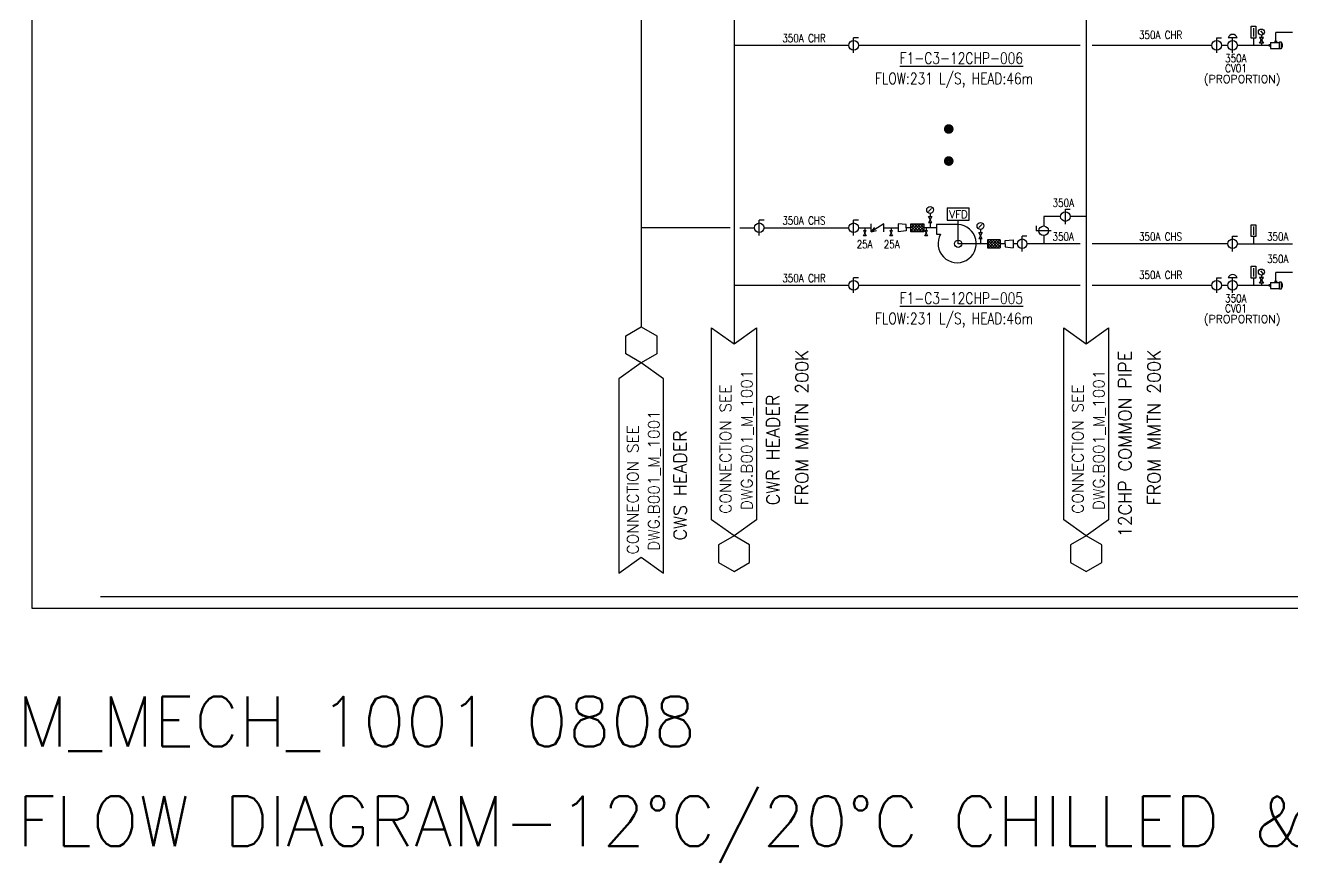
# Model space of a CAD drawing. Header units: millimetres. Extents: x 29 to 762, y -2577 to -1931.
# Drawn here: x 29.3 to 410.6, y -2576.9 to -2324.9 of the extents above; entities that cross this region are included whole.
import ezdxf
from ezdxf.enums import TextEntityAlignment as Align

# ---------------------------------------------------------------- set-up
doc = ezdxf.new("R2010")
doc.units = ezdxf.units.MM
for name, color, linetype in [('M-HVAC-VALVE-FUTURE', 8, 'Continuous'), ('M-P-TXT2.5', 7, 'Continuous'), ('TXT3', 246, 'Continuous'), ('TXT4', 16, 'Continuous')]:
    doc.layers.add(name, color=color, linetype=linetype)
doc.styles.add('AA-TXT', font='simplex.shx', dxfattribs={"width": 0.8, "bigfont": 'chineset.shx'})
doc.styles.add('LK-TXT2-P', font='romans.shx', dxfattribs={"width": 0.8, "bigfont": 'chineset.shx'})
doc.styles.add('LK-TXT3-P', font='romans.shx', dxfattribs={"bigfont": 'chineset.shx'})

# ---------------------------------------------------------------- blocks, each defined once
blk = doc.blocks.new('A$Cfc6db952')
for p, q in [((-3.43, 11.23), (3.43, 11.23)), ((-3.43, 11.23), (-3.43, 7.39)), ((3.43, 7.39), (3.43, 11.23)), ((-6.76, 6), (-6.76, 3)), ((0, 6), (-6.76, 6)), ((-3.43, 7.39), (3.43, 7.39)), ((0, 0), (0, 7.39)), ((-6.76, 3), (-5.5, 3))]:
    blk.add_line(p, q)
blk.add_circle((0, 0), 1.12)
blk.add_arc((-0.32, 0.05), 5.96, 150.3127, 86.8785)
at = {"style": 'AA-TXT'}
blk.add_text('VFD', height=2.4, dxfattribs=at).set_placement((-2.81, 8.04))
blk = doc.blocks.new('THERMOMETER')
for p, q in [((-0.38, 1.13), (-0.38, 3.01)), ((-0.38, 3.01), (0.38, 3.01)), ((0, 2.72), (0, 1.41)), ((0.38, 3.01), (0.38, 1.13)), ((0.38, 1.13), (-0.38, 1.13)), ((0, 1.13), (0, 0))]:
    blk.add_line(p, q)
blk = doc.blocks.new('PG-69')
h = blk.add_hatch(color=256)
h.dxf.hatch_style = 1
edge = h.paths.add_edge_path()
edge.add_arc((0, 1.06), 0.15, 0, 360)
for p, q in [((-0.22, 3.02), (0.28, 2.46)), ((0, 2.12), (0, 1.65)), ((0, 0.47), (0, 0))]:
    blk.add_line(p, q)
blk.add_lwpolyline([(0.4, 1.65), (-0.4, 1.65), (0.4, 0.47), (-0.4, 0.47)], close=True)
for centre, radius in [((0, 2.76), 0.642), ((0, 1.06), 0.15)]:
    blk.add_circle(centre, radius)
blk = doc.blocks.new('A$C24027b19')
for p, q in [((-42183.9, -4.5), (-42183.9, 4.5)), ((-42183.9, 0), (-42180.3, 0)), ((-42180.3, 10.6), (-42180.3, -10.6)), ((-42180.3, 10.6), (-42148.6, 10.6)), ((-42167, 14.2), (-42157.6, 14.2)), ((-42162.3, 14.2), (-42162.3, 10.6)), ((-42180.3, -10.6), (-42148.6, -10.6))]:
    blk.add_line(p, q)
blk.add_lwpolyline([(-42148.6, 12.8), (-42143.2, 12.8), (-42143.2, -12.8), (-42148.6, -12.8)], close=True)
blk.add_arc((-42153.5, 0), 14.9, 313.3726, 46.6274)

msp = doc.modelspace()

# ---------------------------------------------------------------- hatches: boundary and pattern name
at = {"layer": 'M-HVAC-VALVE-FUTURE'}
h = msp.add_hatch(dxfattribs=at)
h.set_pattern_fill('ANSI37', color=256, scale=4.816231, style=0)
h.set_pattern_definition([(45, (52.94674, -2727.4683), (-0.42569874, 0.42569874), []), (135, (52.94674, -2727.4683), (-0.42569874, -0.42569874), [])])
h.paths.add_polyline_path([(295.73, -2384.6), (299.58, -2384.6), (299.58, -2387.01), (295.73, -2387.01)])
h = msp.add_hatch(dxfattribs=at)
h.set_pattern_fill('ANSI37', color=256, scale=4.816231, style=0)
h.set_pattern_definition([(135, (565.3827, -2732.2845), (0.42569874, 0.42569874), []), (45, (565.3827, -2732.2845), (0.42569874, -0.42569874), [])])
h.paths.add_polyline_path([(322.6, -2389.41), (318.75, -2389.41), (318.75, -2391.83), (322.6, -2391.83)])

# ---------------------------------------------------------------- linework, layer by layer
at = {"layer": 'DefPoints'}
for points in [[(31.33, -1931.2), (761.73, -1931.2), (761.73, -2500.38), (31.33, -2500.38)], [(761.73, -2500.38), (31.33, -2500.38), (31.33, -1931.2), (761.73, -1931.2)]]:
    msp.add_lwpolyline(points, close=True, dxfattribs=at)
at = {"layer": 'M-HVAC-VALVE-FUTURE'}
for p, q in [((348.48, -2290.92), (348.48, -2420.78)), ((214.58, -2300.56), (214.58, -2415.66)), ((242.52, -2300.56), (242.52, -2420.78)), ((278.51, -2333.18), (278.51, -2328.61)), ((279.96, -2328.61), (278.51, -2328.61)), ((387.75, -2333.18), (387.75, -2328.61)), ((387.75, -2328.61), (389.2, -2328.61)), ((393.86, -2328.61), (391.18, -2328.61)), ((392.52, -2333.18), (392.52, -2328.61)), ((405.52, -2329.68), (405.52, -2327.04)), ((410.6, -2327.04), (405.52, -2327.04)), ((277.07, -2330.9), (242.52, -2330.9)), ((346.7, -2330.9), (279.96, -2330.9)), ((386.3, -2330.9), (350.3, -2330.9)), ((391.07, -2330.9), (389.19, -2330.9)), ((403.67, -2330.9), (393.96, -2330.9)), ((301.99, -2382.43), (301.03, -2384.35)), ((301.99, -2384.35), (301.03, -2382.43)), ((301.03, -2382.43), (301.99, -2382.43)), ((301.07, -2380.88), (301.95, -2379.99)), ((301.51, -2381.46), (301.51, -2382.43)), ((335.69, -2382.44), (335.69, -2385.25)), ((340.77, -2382.44), (335.69, -2382.44)), ((342.22, -2384.73), (342.22, -2380.16)), ((342.22, -2380.16), (343.66, -2380.16)), ((348.48, -2382.44), (343.66, -2382.44)), ((241.38, -2385.8), (214.58, -2385.8)), ((244.27, -2385.8), (248.65, -2385.8)), ((250.09, -2388.09), (250.09, -2383.52)), ((251.54, -2383.52), (250.09, -2383.52)), ((251.54, -2385.8), (277.07, -2385.8)), ((278.51, -2388.09), (278.51, -2383.52)), ((279.96, -2383.52), (278.51, -2383.52)), ((279.96, -2385.8), (283.78, -2385.8)), ((281.45, -2386.58), (282.28, -2386.58)), ((281.45, -2388.24), (282.28, -2386.58)), ((281.45, -2386.58), (282.28, -2388.24)), ((281.87, -2385.8), (281.87, -2386.58)), ((283.78, -2387.01), (283.78, -2384.6)), ((287.63, -2384.6), (283.78, -2387.01)), ((283.78, -2387.01), (284.85, -2385.77)), ((283.78, -2387.01), (285.36, -2386.59)), ((287.63, -2387.01), (287.63, -2384.6)), ((287.63, -2385.8), (291.93, -2385.8)), ((289.37, -2386.58), (290.2, -2386.58)), ((289.37, -2388.24), (290.2, -2386.58)), ((289.37, -2386.58), (290.2, -2388.24)), ((289.78, -2385.8), (289.78, -2386.58)), ((291.93, -2384.6), (291.93, -2387.01)), ((294.35, -2384.84), (291.93, -2384.6)), ((294.35, -2386.77), (291.93, -2387.01)), ((294.35, -2385.8), (294.35, -2384.84)), ((295.73, -2385.8), (294.35, -2385.8)), ((294.35, -2385.8), (294.35, -2386.77)), ((295.73, -2387.01), (295.73, -2384.6)), ((295.73, -2384.6), (299.58, -2384.6)), ((299.58, -2387.01), (295.73, -2387.01)), ((299.58, -2384.6), (299.58, -2387.01)), ((303.44, -2385.8), (299.58, -2385.8)), ((299.89, -2386.58), (300.72, -2386.58)), ((299.89, -2388.24), (300.72, -2386.58)), ((299.89, -2386.58), (300.72, -2388.24)), ((300.3, -2385.8), (300.3, -2386.58)), ((301.99, -2384.35), (301.03, -2384.35)), ((301.51, -2384.35), (301.51, -2385.8)), ((316.21, -2385.7), (317.09, -2384.81)), ((316.65, -2386.28), (316.65, -2387.24)), ((333.41, -2385.25), (333.41, -2386.7)), ((337.98, -2386.7), (333.41, -2386.7)), ((282.28, -2388.24), (281.45, -2388.24)), ((290.2, -2388.24), (289.37, -2388.24)), ((300.72, -2388.24), (299.89, -2388.24)), ((318.75, -2390.62), (309.95, -2390.62)), ((317.13, -2387.24), (316.17, -2389.17)), ((317.13, -2389.17), (316.17, -2387.24)), ((316.17, -2387.24), (317.13, -2387.24)), ((317.13, -2389.17), (316.17, -2389.17)), ((316.65, -2389.17), (316.65, -2390.62)), ((322.6, -2389.41), (318.75, -2389.41)), ((318.75, -2389.41), (318.75, -2391.83)), ((322.6, -2389.41), (322.6, -2391.83)), ((324.09, -2390.62), (322.6, -2390.62)), ((324.09, -2389.65), (326.5, -2389.41)), ((324.09, -2390.62), (324.09, -2389.65)), ((324.09, -2390.62), (324.09, -2391.58)), ((326.5, -2389.41), (326.5, -2391.83)), ((327.77, -2390.62), (326.5, -2390.62)), ((329.21, -2392.9), (329.21, -2388.34)), ((330.66, -2388.34), (329.21, -2388.34)), ((346.7, -2390.62), (330.66, -2390.62)), ((335.69, -2388.14), (335.69, -2390.62)), ((391.07, -2390.62), (350.3, -2390.62)), ((392.52, -2392.9), (392.52, -2388.34)), ((392.52, -2388.34), (393.97, -2388.34)), ((393.96, -2390.62), (410.6, -2390.62)), ((318.75, -2391.83), (322.6, -2391.83)), ((324.09, -2391.58), (326.5, -2391.83)), ((278.51, -2405.42), (278.51, -2400.86)), ((279.96, -2400.86), (278.51, -2400.86)), ((387.75, -2405.42), (387.75, -2400.86)), ((387.75, -2400.86), (389.2, -2400.86)), ((393.86, -2400.86), (391.18, -2400.86)), ((392.52, -2405.42), (392.52, -2400.86)), ((405.52, -2401.93), (405.52, -2399.29)), ((410.6, -2399.29), (405.52, -2399.29)), ((277.07, -2403.14), (242.52, -2403.14)), ((346.7, -2403.14), (279.96, -2403.14)), ((386.3, -2403.14), (350.3, -2403.14)), ((391.07, -2403.14), (389.19, -2403.14)), ((403.67, -2403.14), (393.96, -2403.14))]:
    msp.add_line(p, q, dxfattribs=at)
at = {"layer": 'M-HVAC-VALVE-FUTURE', "const_width": 1.4}
for points in [[(306.37, -2356.08, 1), (307.87, -2356.08, 1)], [(306.37, -2365.72, 1), (307.87, -2365.72, 1)]]:
    msp.add_lwpolyline(points, format="xyb", close=True, dxfattribs=at)
at = {"layer": 'M-HVAC-VALVE-FUTURE'}
for centre, radius in [((278.51, -2330.9), 1.44), ((387.75, -2330.9), 1.44), ((392.52, -2330.9), 1.44), ((301.51, -2380.44), 1.02), ((342.22, -2382.44), 1.44), ((250.09, -2385.8), 1.44), ((278.51, -2385.8), 1.44), ((316.65, -2385.26), 1.02), ((335.69, -2386.7), 1.44), ((329.21, -2390.62), 1.44), ((392.52, -2390.62), 1.44), ((278.51, -2403.14), 1.44), ((387.75, -2403.14), 1.44), ((392.52, -2403.14), 1.44)]:
    msp.add_circle(centre, radius, dxfattribs=at)
for centre in [(392.52, -2329.01), (392.52, -2401.25)]:
    msp.add_arc(centre, 1.4, 16.4573, 163.5427, dxfattribs=at)
at = {"layer": 'TXT3'}
for points in [[(214.58, -2426.45), (209.91, -2423.75), (209.91, -2418.36), (214.58, -2415.66), (219.26, -2418.36), (219.26, -2423.75)], [(242.52, -2478.5), (237.85, -2481.2), (237.85, -2486.6), (242.52, -2489.29), (247.19, -2486.6), (247.19, -2481.2)], [(348.48, -2478.5), (343.8, -2481.2), (343.8, -2486.6), (348.48, -2489.29), (353.15, -2486.6), (353.15, -2481.2)]]:
    msp.add_lwpolyline(points, close=True, dxfattribs=at)
for points in [[(242.52, -2478.5), (235.78, -2473.69), (235.78, -2415.96), (242.52, -2420.78), (249.26, -2415.96), (249.26, -2473.69), (242.52, -2478.5)], [(348.48, -2478.5), (341.73, -2473.69), (341.73, -2415.96), (348.48, -2420.78), (355.22, -2415.96), (355.22, -2473.69), (348.48, -2478.5)], [(214.58, -2426.45), (207.84, -2431.26), (207.84, -2489.78), (214.58, -2484.96), (221.33, -2489.78), (221.33, -2431.26), (214.58, -2426.45)]]:
    msp.add_lwpolyline(points, dxfattribs=at)
at = {"layer": 'TXT4', "color": 8}
msp.add_line((719.26, -2496.88), (51.87, -2496.88), dxfattribs=at)

# ---------------------------------------------------------------- block references
at = {"layer": 'M-HVAC-VALVE-FUTURE'}
for name, p, xscale, yscale, zscale in [('THERMOMETER', (398.82, -2330.9), 1.907227672663015, 1.907227672663015, 1.907227672663015), ('PG-69', (401.22, -2330.9), 1.444869448987132, 1.444869448987132, 1.444869448987132), ('A$C24027b19', (4010.39, -2330.9), 0.0855000547874901, 0.0855000547874901, 0.0855000547874901), ('A$Cfc6db952', (309.95, -2390.62), 0.9632462993247549, 0.9632462993247549, 0.9632462993247549), ('THERMOMETER', (398.82, -2390.62), 1.907227672663015, 1.907227672663015, 1.907227672663015), ('THERMOMETER', (398.82, -2403.14), 1.907227672663015, 1.907227672663015, 1.907227672663015), ('PG-69', (401.22, -2403.14), 1.444869448987132, 1.444869448987132, 1.444869448987132), ('A$C24027b19', (4010.39, -2403.14), 0.0855000547874901, 0.0855000547874901, 0.0855000547874901)]:
    msp.add_blockref(name, p, dxfattribs=dict(at, xscale=xscale, yscale=yscale, zscale=zscale))

# ---------------------------------------------------------------- texts
at = {"layer": 'M-HVAC-VALVE-FUTURE', "style": 'AA-TXT', "width": 0.8}
for s, p in [('350A CHR', (257.04, -2329.94)), ('350A CHR', (364.36, -2328.97)), ('350A', (390.29, -2336.01)), ('CV01', (390.29, -2339.02)), ('350A', (338.37, -2379.52)), ('350A CHS', (257.04, -2384.84)), ('25A', (279.42, -2391.99)), ('25A', (287.57, -2391.99)), ('350A', (338.35, -2389.66)), ('350A CHS', (364.36, -2389.66)), ('350A', (402.89, -2389.66)), ('350A', (402.89, -2396.4)), ('350A CHR', (257.04, -2402.18)), ('350A CHR', (364.36, -2401.22)), ('350A', (390.29, -2408.25)), ('CV01', (390.29, -2411.27))]:
    msp.add_text(s, height=2.408, dxfattribs=at).set_placement(p)
at = {"layer": 'M-HVAC-VALVE-FUTURE', "style": 'LK-TXT3-P', "width": 0.8}
for s, p in [('%%UF1-C3-12CHP-006', (329.47, -2334.76)), ('%%UF1-C3-12CHP-005', (329.47, -2407.01))]:
    msp.add_text(s, height=3.3714, dxfattribs=at).set_placement(p, align=Align.MIDDLE_RIGHT)
at = {"layer": 'M-HVAC-VALVE-FUTURE', "style": 'LK-TXT2-P', "width": 0.8}
for p in [(284.9, -2340.89), (284.9, -2413.14)]:
    msp.add_text('FLOW:231 L/S, HEAD:46m', height=3.3714, dxfattribs=at).set_placement(p, align=Align.MIDDLE_LEFT)
at = {"layer": 'M-HVAC-VALVE-FUTURE', "style": 'AA-TXT'}
for p in [(383.84, -2342.24), (383.84, -2414.48)]:
    msp.add_text('(PROPORTION)', height=2.4081, dxfattribs=at).set_placement(p)
for p in [(281.46, -2388.24), (289.38, -2388.24), (299.9, -2388.24)]:
    msp.add_text('25A GATE VALVE', height=0.00104, rotation=180, dxfattribs=at).set_placement(p)
at = {"layer": 'M-P-TXT2.5', "color": 50, "style": 'LK-TXT2-P'}
for p in [(264.86, -2469.33), (370.82, -2469.33)]:
    msp.add_text('FROM MMTN 200K', height=3.853, rotation=90, dxfattribs=at).set_placement(p)
at = {"layer": 'M-P-TXT2.5', "style": 'LK-TXT2-P'}
for s, height, p in [('12CHP COMMON PIPE', 3.853, (362.1, -2478.96)), ('DWG.B001_M_1001', 3.3714, (248.02, -2470.81)), ('DWG.B001_M_1001', 3.3714, (353.97, -2470.81)), ('CONNECTION SEE', 3.3714, (241.66, -2471.9)), ('CWR HEADER', 3.853, (256.15, -2469.33)), ('CONNECTION SEE', 3.3714, (347.62, -2471.9)), ('DWG.B001_M_1001', 3.3714, (220.08, -2483.05)), ('CONNECTION SEE', 3.3714, (213.72, -2484.13)), ('CWS HEADER', 3.853, (228.21, -2479.92))]:
    msp.add_text(s, height=height, rotation=90, dxfattribs=at).set_placement(p)
for s, p in [('M_MECH_1001 0808', (26.69, -2534.4)), ('FLOW DIAGRAM-12%%DC/20%%DC CHILLED & CONDENSER WATER SYSTEM(1)', (26.69, -2564.4))]:
    msp.add_text(s, height=15, dxfattribs=at).set_placement(p, align=Align.MIDDLE_LEFT)

doc.saveas('drawing.dxf')
